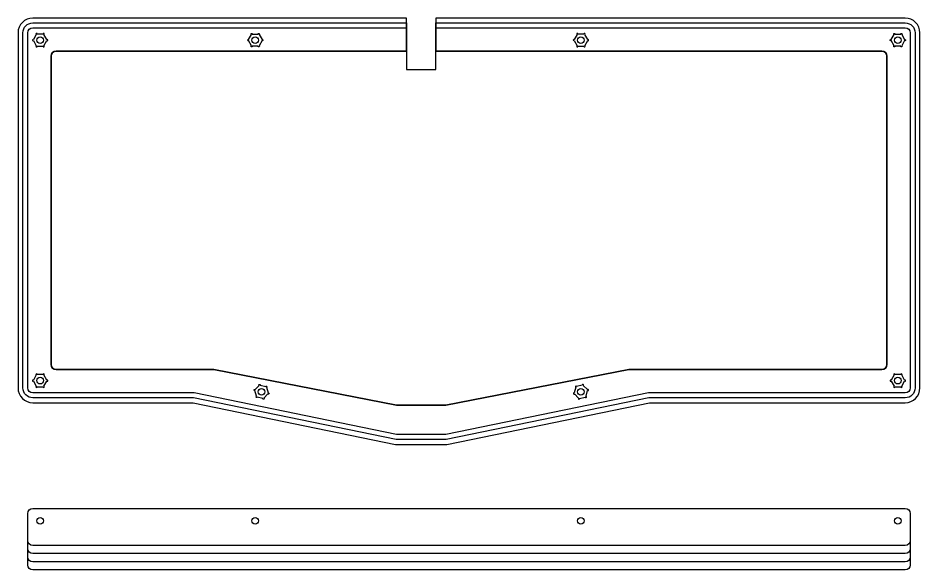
# Model space of a CAD drawing. Header units: millimetres. Extents: x 134 to 506, y -544 to -107.
# Drawn here: x 136.4 to 503.5, y -544.2 to -319.5 of the extents above; entities that cross this region are included whole.
import ezdxf

# ---------------------------------------------------------------- set-up
doc = ezdxf.new("R2010")
doc.units = ezdxf.units.MM
doc.header["$MEASUREMENT"] = 0
for name, color, linetype, lineweight in [('Bottom 1', 7, 'Continuous', 0), ('Bottom 2', 7, 'Continuous', 0), ('Bottom 3', 7, 'Continuous', 0), ('Feet 1', 7, 'Continuous', 0), ('Feet 2', 7, 'Continuous', 0), ('Feet 3', 7, 'Continuous', 0), ('Feet 4', 7, 'Continuous', 0)]:
    doc.layers.add(name, color=color, linetype=linetype, lineweight=lineweight)

# ---------------------------------------------------------------- blocks, each defined once
blk = doc.blocks.new('Block_0')
at = {"layer": 'Feet 1', "color": 18, "lineweight": 25, "true_color": 0x000000}
for centre in [(145.43, -524.18), (232.97, -524.18), (365.53, -524.18), (494.52, -524.18)]:
    blk.add_circle(centre, 1.35, dxfattribs=at)
blk.add_open_spline([(140.43, -521.18), (140.43, -521.18), (140.43, -532.18), (140.43, -532.18), (140.43, -533.28), (141.33, -534.18), (142.43, -534.18), (142.43, -534.18), (497.52, -534.18), (497.52, -534.18), (498.63, -534.18), (499.52, -533.28), (499.52, -532.18), (499.52, -532.18), (499.52, -521.18), (499.52, -521.18), (499.52, -520.07), (498.63, -519.18), (497.52, -519.18), (497.52, -519.18), (142.43, -519.18), (142.43, -519.18), (141.33, -519.18), (140.43, -520.07), (140.43, -521.18)], degree=3, knots=[0, 0, 0, 0, 1, 1, 1, 2, 2, 2, 3, 3, 3, 4, 4, 4, 5, 5, 5, 6, 6, 6, 7, 7, 7, 8, 8, 8, 8], dxfattribs=at)
blk = doc.blocks.new('Block_1')
at = {"layer": 'Feet 2', "color": 18, "lineweight": 25, "true_color": 0x000000}
for centre in [(145.43, -524.18), (232.97, -524.18), (365.53, -524.18), (494.52, -524.18)]:
    blk.add_circle(centre, 1.35, dxfattribs=at)
blk.add_open_spline([(140.43, -521.18), (140.43, -521.18), (140.43, -535.51), (140.43, -535.51), (140.43, -536.61), (141.33, -537.51), (142.43, -537.51), (142.43, -537.51), (497.52, -537.51), (497.52, -537.51), (498.63, -537.51), (499.52, -536.61), (499.52, -535.51), (499.52, -535.51), (499.52, -521.18), (499.52, -521.18), (499.52, -520.07), (498.63, -519.18), (497.52, -519.18), (497.52, -519.18), (142.43, -519.18), (142.43, -519.18), (141.33, -519.18), (140.43, -520.07), (140.43, -521.18)], degree=3, knots=[0, 0, 0, 0, 1, 1, 1, 2, 2, 2, 3, 3, 3, 4, 4, 4, 5, 5, 5, 6, 6, 6, 7, 7, 7, 8, 8, 8, 8], dxfattribs=at)
blk = doc.blocks.new('Block_2')
at = {"layer": 'Feet 3', "color": 18, "lineweight": 25, "true_color": 0x000000}
for centre in [(145.43, -524.18), (232.97, -524.18), (365.53, -524.18), (494.52, -524.18)]:
    blk.add_circle(centre, 1.35, dxfattribs=at)
blk.add_open_spline([(140.43, -521.18), (140.43, -521.18), (140.43, -538.84), (140.43, -538.84), (140.43, -539.95), (141.33, -540.84), (142.43, -540.84), (142.43, -540.84), (497.52, -540.84), (497.52, -540.84), (498.63, -540.84), (499.52, -539.95), (499.52, -538.84), (499.52, -538.84), (499.52, -521.18), (499.52, -521.18), (499.52, -520.07), (498.63, -519.18), (497.52, -519.18), (497.52, -519.18), (142.43, -519.18), (142.43, -519.18), (141.33, -519.18), (140.43, -520.07), (140.43, -521.18)], degree=3, knots=[0, 0, 0, 0, 1, 1, 1, 2, 2, 2, 3, 3, 3, 4, 4, 4, 5, 5, 5, 6, 6, 6, 7, 7, 7, 8, 8, 8, 8], dxfattribs=at)
blk = doc.blocks.new('Block_3')
at = {"layer": 'Feet 4', "color": 18, "lineweight": 25, "true_color": 0x000000}
for centre in [(145.43, -524.18), (232.97, -524.18), (365.53, -524.18), (494.52, -524.18)]:
    blk.add_circle(centre, 1.35, dxfattribs=at)
blk.add_open_spline([(140.43, -521.18), (140.43, -521.18), (140.43, -542.18), (140.43, -542.18), (140.43, -543.28), (141.33, -544.18), (142.43, -544.18), (142.43, -544.18), (497.52, -544.18), (497.52, -544.18), (498.63, -544.18), (499.52, -543.28), (499.52, -542.18), (499.52, -542.18), (499.52, -521.18), (499.52, -521.18), (499.52, -520.07), (498.63, -519.18), (497.52, -519.18), (497.52, -519.18), (142.43, -519.18), (142.43, -519.18), (141.33, -519.18), (140.43, -520.07), (140.43, -521.18)], degree=3, knots=[0, 0, 0, 0, 1, 1, 1, 2, 2, 2, 3, 3, 3, 4, 4, 4, 5, 5, 5, 6, 6, 6, 7, 7, 7, 8, 8, 8, 8], dxfattribs=at)
blk = doc.blocks.new('Block_4')
at = {"layer": 'Bottom 1', "color": 18, "lineweight": 25, "true_color": 0x000000}
for centre in [(145.43, -328.51), (232.97, -328.51), (365.53, -328.51), (494.52, -328.51), (145.43, -467.1), (494.52, -467.1), (235.53, -471.64), (365.53, -471.64)]:
    blk.add_circle(centre, 1.35, dxfattribs=at)
blk.add_open_spline([(392.99, -472.1), (392.99, -472.1), (497.52, -472.1), (497.52, -472.1), (498.63, -472.1), (499.52, -471.2), (499.52, -470.1), (499.52, -470.1), (499.52, -325.51), (499.52, -325.51), (499.52, -324.4), (498.63, -323.51), (497.52, -323.51), (497.52, -323.51), (306.53, -323.51), (306.53, -323.51), (306.53, -323.51), (306.53, -340.51), (306.53, -340.51), (306.53, -340.51), (294.53, -340.51), (294.53, -340.51), (294.53, -340.51), (294.53, -323.51), (294.53, -323.51), (294.53, -323.51), (142.43, -323.51), (142.43, -323.51), (141.33, -323.51), (140.43, -324.4), (140.43, -325.51), (140.43, -325.51), (140.43, -470.1), (140.43, -470.1), (140.43, -471.2), (141.33, -472.1), (142.43, -472.1), (142.43, -472.1), (208.07, -472.1), (208.07, -472.1), (208.07, -472.1), (290.53, -489.1), (290.53, -489.1), (290.53, -489.1), (310.53, -489.1), (310.53, -489.1), (310.53, -489.1), (392.99, -472.1), (392.99, -472.1)], degree=3, knots=[0, 0, 0, 0, 1, 1, 1, 2, 2, 2, 3, 3, 3, 4, 4, 4, 5, 5, 5, 6, 6, 6, 7, 7, 7, 8, 8, 8, 9, 9, 9, 10, 10, 10, 11, 11, 11, 12, 12, 12, 13, 13, 13, 14, 14, 14, 15, 15, 15, 16, 16, 16, 16], dxfattribs=at)
blk = doc.blocks.new('Block_5')
at = {"layer": 'Bottom 2', "color": 18, "lineweight": 25, "true_color": 0x000000}
for points in [[(300.23, -321.51)], [(304.3, -321.51)]]:
    blk.add_lwpolyline(points, dxfattribs=at)
for points, knots in [([(306.53, -321.51), (306.53, -321.51), (306.53, -333.01), (306.53, -333.01), (306.53, -333.01), (488.02, -333.01), (488.02, -333.01), (489.13, -333.01), (490.02, -333.9), (490.02, -335.01), (490.02, -335.01), (490.02, -397.49), (490.02, -397.49), (490.02, -397.49), (490.02, -460.6), (490.02, -460.6), (490.02, -461.7), (489.13, -462.6), (488.02, -462.6), (488.02, -462.6), (384.99, -462.6), (384.99, -462.6), (384.99, -462.6), (310.53, -477.11), (310.53, -477.11), (310.53, -477.11), (300.53, -477.11), (300.53, -477.11), (300.53, -477.11), (290.53, -477.11), (290.53, -477.11), (290.53, -477.11), (216.07, -462.6), (216.07, -462.6), (216.07, -462.6), (151.93, -462.6), (151.93, -462.6), (150.83, -462.59), (149.93, -461.7), (149.93, -460.6), (149.93, -460.6), (149.93, -397.49), (149.93, -397.49), (149.93, -397.49), (149.93, -335.01), (149.93, -335.01), (149.93, -333.9), (150.83, -333.01), (151.93, -333.01), (151.93, -333.01), (294.53, -333.01), (294.53, -333.01), (294.53, -333.01), (294.53, -321.51), (294.53, -321.51), (294.53, -321.51), (289.91, -321.51), (289.91, -321.51), (289.91, -321.51), (142.43, -321.51), (142.43, -321.51), (140.23, -321.51), (138.43, -323.3), (138.43, -325.51), (138.43, -325.51), (138.43, -470.1), (138.43, -470.1), (138.43, -471.16), (138.85, -472.17), (139.61, -472.93), (140.36, -473.68), (141.37, -474.1), (142.43, -474.1), (142.43, -474.1), (207.87, -474.1), (207.87, -474.1), (207.87, -474.1), (290.33, -491.1), (290.33, -491.1), (290.33, -491.1), (310.74, -491.1), (310.74, -491.1), (310.74, -491.1), (393.2, -474.1), (393.2, -474.1), (393.2, -474.1), (497.52, -474.1), (497.52, -474.1), (499.73, -474.1), (501.52, -472.3), (501.52, -470.1), (501.52, -470.1), (501.52, -325.51), (501.52, -325.51), (501.52, -323.3), (499.73, -321.51), (497.52, -321.51), (497.52, -321.51), (312.11, -321.51), (312.11, -321.51), (312.11, -321.51), (306.53, -321.51), (306.53, -321.51)], [0, 0, 0, 0, 1, 1, 1, 2, 2, 2, 3, 3, 3, 4, 4, 4, 5, 5, 5, 6, 6, 6, 7, 7, 7, 8, 8, 8, 9, 9, 9, 10, 10, 10, 11, 11, 11, 12, 12, 12, 13, 13, 13, 14, 14, 14, 15, 15, 15, 16, 16, 16, 17, 17, 17, 18, 18, 18, 19, 19, 19, 20, 20, 20, 21, 21, 21, 22, 22, 22, 23, 23, 23, 24, 24, 24, 25, 25, 25, 26, 26, 26, 27, 27, 27, 28, 28, 28, 29, 29, 29, 30, 30, 30, 31, 31, 31, 32, 32, 32, 33, 33, 33, 34, 34, 34, 34]), ([(147, -330.8), (147.08, -330.84), (147.13, -330.92), (147.13, -331.01), (147.13, -331.15), (147.02, -331.26), (146.88, -331.26), (146.74, -331.26), (146.63, -331.15), (146.63, -331.01), (146.63, -331.01), (144.24, -331.01), (144.24, -331.01), (144.24, -331.15), (144.13, -331.26), (143.99, -331.26), (143.85, -331.26), (143.74, -331.15), (143.74, -331.01), (143.74, -330.92), (143.79, -330.84), (143.87, -330.8), (143.87, -330.8), (142.67, -328.72), (142.67, -328.72), (142.63, -328.74), (142.59, -328.76), (142.55, -328.76), (142.41, -328.76), (142.3, -328.65), (142.3, -328.51), (142.3, -328.37), (142.41, -328.26), (142.55, -328.26), (142.59, -328.26), (142.63, -328.27), (142.67, -328.3), (142.67, -328.3), (143.87, -326.22), (143.87, -326.22), (143.79, -326.18), (143.74, -326.1), (143.74, -326.01), (143.74, -325.87), (143.85, -325.76), (143.99, -325.76), (144.13, -325.76), (144.24, -325.87), (144.24, -326.01), (144.24, -326.01), (146.63, -326.01), (146.63, -326.01), (146.63, -325.87), (146.74, -325.76), (146.88, -325.76), (147.02, -325.76), (147.13, -325.87), (147.13, -326.01), (147.13, -326.1), (147.08, -326.18), (147, -326.22), (147, -326.22), (148.2, -328.3), (148.2, -328.3), (148.24, -328.27), (148.28, -328.26), (148.32, -328.26), (148.46, -328.26), (148.57, -328.37), (148.57, -328.51), (148.57, -328.65), (148.46, -328.76), (148.32, -328.76), (148.28, -328.76), (148.24, -328.74), (148.2, -328.72), (148.2, -328.72), (147, -330.8), (147, -330.8)], [0, 0, 0, 0, 1, 1, 1, 2, 2, 2, 3, 3, 3, 4, 4, 4, 5, 5, 5, 6, 6, 6, 7, 7, 7, 8, 8, 8, 9, 9, 9, 10, 10, 10, 11, 11, 11, 12, 12, 12, 13, 13, 13, 14, 14, 14, 15, 15, 15, 16, 16, 16, 17, 17, 17, 18, 18, 18, 19, 19, 19, 20, 20, 20, 21, 21, 21, 22, 22, 22, 23, 23, 23, 24, 24, 24, 25, 25, 25, 26, 26, 26, 26]), ([(231.78, -331.01), (231.78, -331.01), (234.16, -331.01), (234.16, -331.01), (234.16, -331.15), (234.27, -331.26), (234.41, -331.26), (234.55, -331.26), (234.66, -331.15), (234.66, -331.01), (234.66, -330.92), (234.61, -330.84), (234.54, -330.8), (234.54, -330.8), (235.73, -328.72), (235.73, -328.72), (235.77, -328.74), (235.81, -328.76), (235.86, -328.76), (235.99, -328.76), (236.11, -328.65), (236.11, -328.51), (236.11, -328.37), (235.99, -328.26), (235.86, -328.26), (235.81, -328.26), (235.77, -328.27), (235.73, -328.3), (235.73, -328.3), (234.54, -326.22), (234.54, -326.22), (234.61, -326.18), (234.66, -326.1), (234.66, -326.01), (234.66, -325.87), (234.55, -325.76), (234.41, -325.76), (234.27, -325.76), (234.16, -325.87), (234.16, -326.01), (234.16, -326.01), (231.78, -326.01), (231.78, -326.01), (231.78, -325.87), (231.66, -325.76), (231.53, -325.76), (231.39, -325.76), (231.28, -325.87), (231.28, -326.01), (231.28, -326.1), (231.33, -326.18), (231.4, -326.22), (231.4, -326.22), (230.21, -328.3), (230.21, -328.3), (230.17, -328.27), (230.13, -328.26), (230.08, -328.26), (229.94, -328.26), (229.83, -328.37), (229.83, -328.51), (229.83, -328.65), (229.94, -328.76), (230.08, -328.76), (230.13, -328.76), (230.17, -328.74), (230.21, -328.72), (230.21, -328.72), (231.4, -330.8), (231.4, -330.8), (231.33, -330.84), (231.28, -330.92), (231.28, -331.01), (231.28, -331.15), (231.39, -331.26), (231.53, -331.26), (231.66, -331.26), (231.78, -331.15), (231.78, -331.01)], [0, 0, 0, 0, 1, 1, 1, 2, 2, 2, 3, 3, 3, 4, 4, 4, 5, 5, 5, 6, 6, 6, 7, 7, 7, 8, 8, 8, 9, 9, 9, 10, 10, 10, 11, 11, 11, 12, 12, 12, 13, 13, 13, 14, 14, 14, 15, 15, 15, 16, 16, 16, 17, 17, 17, 18, 18, 18, 19, 19, 19, 20, 20, 20, 21, 21, 21, 22, 22, 22, 23, 23, 23, 24, 24, 24, 25, 25, 25, 26, 26, 26, 26]), ([(367.1, -326.22), (367.1, -326.22), (368.3, -328.3), (368.3, -328.3), (368.33, -328.27), (368.37, -328.26), (368.42, -328.26), (368.56, -328.26), (368.67, -328.37), (368.67, -328.51), (368.67, -328.65), (368.56, -328.76), (368.42, -328.76), (368.37, -328.76), (368.33, -328.74), (368.3, -328.72), (368.3, -328.72), (367.1, -330.8), (367.1, -330.8), (367.17, -330.84), (367.23, -330.92), (367.23, -331.01), (367.23, -331.15), (367.11, -331.26), (366.98, -331.26), (366.84, -331.26), (366.73, -331.15), (366.73, -331.01), (366.73, -331.01), (364.34, -331.01), (364.34, -331.01), (364.34, -331.15), (364.23, -331.26), (364.09, -331.26), (363.95, -331.26), (363.84, -331.15), (363.84, -331.01), (363.84, -330.92), (363.89, -330.84), (363.97, -330.8), (363.97, -330.8), (362.77, -328.72), (362.77, -328.72), (362.73, -328.74), (362.69, -328.76), (362.65, -328.76), (362.51, -328.76), (362.4, -328.65), (362.4, -328.51), (362.4, -328.37), (362.51, -328.26), (362.65, -328.26), (362.69, -328.26), (362.73, -328.27), (362.77, -328.3), (362.77, -328.3), (363.97, -326.22), (363.97, -326.22), (363.89, -326.18), (363.84, -326.1), (363.84, -326.01), (363.84, -325.87), (363.95, -325.76), (364.09, -325.76), (364.23, -325.76), (364.34, -325.87), (364.34, -326.01), (364.34, -326.01), (366.73, -326.01), (366.73, -326.01), (366.73, -325.87), (366.84, -325.76), (366.98, -325.76), (367.11, -325.76), (367.23, -325.87), (367.23, -326.01), (367.23, -326.1), (367.17, -326.18), (367.1, -326.22)], [0, 0, 0, 0, 1, 1, 1, 2, 2, 2, 3, 3, 3, 4, 4, 4, 5, 5, 5, 6, 6, 6, 7, 7, 7, 8, 8, 8, 9, 9, 9, 10, 10, 10, 11, 11, 11, 12, 12, 12, 13, 13, 13, 14, 14, 14, 15, 15, 15, 16, 16, 16, 17, 17, 17, 18, 18, 18, 19, 19, 19, 20, 20, 20, 21, 21, 21, 22, 22, 22, 23, 23, 23, 24, 24, 24, 25, 25, 25, 26, 26, 26, 26]), ([(495.72, -326.01), (495.72, -326.01), (493.33, -326.01), (493.33, -326.01), (493.33, -325.87), (493.22, -325.76), (493.08, -325.76), (492.94, -325.76), (492.83, -325.87), (492.83, -326.01), (492.83, -326.1), (492.88, -326.18), (492.96, -326.22), (492.96, -326.22), (491.76, -328.3), (491.76, -328.3), (491.72, -328.27), (491.68, -328.26), (491.64, -328.26), (491.5, -328.26), (491.39, -328.37), (491.39, -328.51), (491.39, -328.65), (491.5, -328.76), (491.64, -328.76), (491.68, -328.76), (491.72, -328.74), (491.76, -328.72), (491.76, -328.72), (492.96, -330.8), (492.96, -330.8), (492.88, -330.84), (492.83, -330.92), (492.83, -331.01), (492.83, -331.15), (492.94, -331.26), (493.08, -331.26), (493.22, -331.26), (493.33, -331.15), (493.33, -331.01), (493.33, -331.01), (495.72, -331.01), (495.72, -331.01), (495.72, -331.15), (495.83, -331.26), (495.97, -331.26), (496.1, -331.26), (496.22, -331.15), (496.22, -331.01), (496.22, -330.92), (496.16, -330.84), (496.09, -330.8), (496.09, -330.8), (497.29, -328.72), (497.29, -328.72), (497.32, -328.74), (497.36, -328.76), (497.41, -328.76), (497.55, -328.76), (497.66, -328.65), (497.66, -328.51), (497.66, -328.37), (497.55, -328.26), (497.41, -328.26), (497.36, -328.26), (497.32, -328.27), (497.29, -328.3), (497.29, -328.3), (496.09, -326.22), (496.09, -326.22), (496.16, -326.18), (496.22, -326.1), (496.22, -326.01), (496.22, -325.87), (496.1, -325.76), (495.97, -325.76), (495.83, -325.76), (495.72, -325.87), (495.72, -326.01)], [0, 0, 0, 0, 1, 1, 1, 2, 2, 2, 3, 3, 3, 4, 4, 4, 5, 5, 5, 6, 6, 6, 7, 7, 7, 8, 8, 8, 9, 9, 9, 10, 10, 10, 11, 11, 11, 12, 12, 12, 13, 13, 13, 14, 14, 14, 15, 15, 15, 16, 16, 16, 17, 17, 17, 18, 18, 18, 19, 19, 19, 20, 20, 20, 21, 21, 21, 22, 22, 22, 23, 23, 23, 24, 24, 24, 25, 25, 25, 26, 26, 26, 26]), ([(148.32, -466.85), (148.46, -466.85), (148.57, -466.96), (148.57, -467.1), (148.57, -467.23), (148.46, -467.35), (148.32, -467.35), (148.28, -467.35), (148.24, -467.33), (148.2, -467.31), (148.2, -467.31), (147, -469.38), (147, -469.38), (147.08, -469.43), (147.13, -469.5), (147.13, -469.6), (147.13, -469.73), (147.02, -469.85), (146.88, -469.85), (146.74, -469.85), (146.63, -469.73), (146.63, -469.6), (146.63, -469.6), (144.24, -469.6), (144.24, -469.6), (144.24, -469.73), (144.13, -469.85), (143.99, -469.85), (143.85, -469.85), (143.74, -469.73), (143.74, -469.6), (143.74, -469.5), (143.79, -469.43), (143.87, -469.38), (143.87, -469.38), (142.67, -467.31), (142.67, -467.31), (142.63, -467.33), (142.59, -467.35), (142.55, -467.35), (142.41, -467.35), (142.3, -467.23), (142.3, -467.1), (142.3, -466.96), (142.41, -466.85), (142.55, -466.85), (142.59, -466.85), (142.63, -466.86), (142.67, -466.88), (142.67, -466.88), (143.87, -464.81), (143.87, -464.81), (143.79, -464.77), (143.74, -464.69), (143.74, -464.6), (143.74, -464.46), (143.85, -464.35), (143.99, -464.35), (144.13, -464.35), (144.24, -464.46), (144.24, -464.6), (144.24, -464.6), (146.63, -464.6), (146.63, -464.6), (146.63, -464.46), (146.74, -464.35), (146.88, -464.35), (147.02, -464.35), (147.13, -464.46), (147.13, -464.6), (147.13, -464.69), (147.08, -464.77), (147, -464.81), (147, -464.81), (148.2, -466.88), (148.2, -466.88), (148.24, -466.86), (148.28, -466.85), (148.32, -466.85)], [0, 0, 0, 0, 1, 1, 1, 2, 2, 2, 3, 3, 3, 4, 4, 4, 5, 5, 5, 6, 6, 6, 7, 7, 7, 8, 8, 8, 9, 9, 9, 10, 10, 10, 11, 11, 11, 12, 12, 12, 13, 13, 13, 14, 14, 14, 15, 15, 15, 16, 16, 16, 17, 17, 17, 18, 18, 18, 19, 19, 19, 20, 20, 20, 21, 21, 21, 22, 22, 22, 23, 23, 23, 24, 24, 24, 25, 25, 25, 26, 26, 26, 26]), ([(495.72, -469.6), (495.72, -469.6), (493.33, -469.6), (493.33, -469.6), (493.33, -469.73), (493.22, -469.85), (493.08, -469.85), (492.94, -469.85), (492.83, -469.73), (492.83, -469.6), (492.83, -469.5), (492.88, -469.43), (492.96, -469.38), (492.96, -469.38), (491.76, -467.31), (491.76, -467.31), (491.72, -467.33), (491.68, -467.35), (491.64, -467.35), (491.5, -467.35), (491.39, -467.23), (491.39, -467.1), (491.39, -466.96), (491.5, -466.85), (491.64, -466.85), (491.68, -466.85), (491.72, -466.86), (491.76, -466.88), (491.76, -466.88), (492.96, -464.81), (492.96, -464.81), (492.88, -464.77), (492.83, -464.69), (492.83, -464.6), (492.83, -464.46), (492.94, -464.35), (493.08, -464.35), (493.22, -464.35), (493.33, -464.46), (493.33, -464.6), (493.33, -464.6), (495.72, -464.6), (495.72, -464.6), (495.72, -464.46), (495.83, -464.35), (495.97, -464.35), (496.1, -464.35), (496.22, -464.46), (496.22, -464.6), (496.22, -464.69), (496.16, -464.77), (496.09, -464.81), (496.09, -464.81), (497.29, -466.88), (497.29, -466.88), (497.32, -466.86), (497.36, -466.85), (497.41, -466.85), (497.55, -466.85), (497.66, -466.96), (497.66, -467.1), (497.66, -467.23), (497.55, -467.35), (497.41, -467.35), (497.36, -467.35), (497.32, -467.33), (497.29, -467.31), (497.29, -467.31), (496.09, -469.38), (496.09, -469.38), (496.16, -469.43), (496.22, -469.5), (496.22, -469.6), (496.22, -469.73), (496.1, -469.85), (495.97, -469.85), (495.83, -469.85), (495.72, -469.73), (495.72, -469.6)], [0, 0, 0, 0, 1, 1, 1, 2, 2, 2, 3, 3, 3, 4, 4, 4, 5, 5, 5, 6, 6, 6, 7, 7, 7, 8, 8, 8, 9, 9, 9, 10, 10, 10, 11, 11, 11, 12, 12, 12, 13, 13, 13, 14, 14, 14, 15, 15, 15, 16, 16, 16, 17, 17, 17, 18, 18, 18, 19, 19, 19, 20, 20, 20, 21, 21, 21, 22, 22, 22, 23, 23, 23, 24, 24, 24, 25, 25, 25, 26, 26, 26, 26]), ([(238.39, -472.09), (238.35, -472.08), (238.31, -472.09), (238.27, -472.1), (238.27, -472.1), (237.6, -469.8), (237.6, -469.8), (237.69, -469.77), (237.76, -469.71), (237.78, -469.62), (237.81, -469.49), (237.73, -469.35), (237.6, -469.32), (237.46, -469.28), (237.33, -469.36), (237.29, -469.5), (237.29, -469.5), (234.98, -468.92), (234.98, -468.92), (235.01, -468.79), (234.93, -468.65), (234.8, -468.62), (234.66, -468.58), (234.53, -468.67), (234.49, -468.8), (234.47, -468.89), (234.5, -468.98), (234.57, -469.04), (234.57, -469.04), (232.9, -470.76), (232.9, -470.76), (232.87, -470.73), (232.84, -470.71), (232.79, -470.69), (232.66, -470.66), (232.52, -470.74), (232.49, -470.88), (232.45, -471.01), (232.54, -471.15), (232.67, -471.18), (232.71, -471.19), (232.76, -471.19), (232.8, -471.17), (232.8, -471.17), (233.46, -473.48), (233.46, -473.48), (233.38, -473.5), (233.31, -473.56), (233.28, -473.65), (233.25, -473.79), (233.33, -473.92), (233.47, -473.95), (233.6, -473.99), (233.74, -473.91), (233.77, -473.77), (233.77, -473.77), (236.08, -474.35), (236.08, -474.35), (236.05, -474.48), (236.13, -474.62), (236.27, -474.65), (236.4, -474.69), (236.54, -474.6), (236.57, -474.47), (236.59, -474.38), (236.56, -474.29), (236.5, -474.23), (236.5, -474.23), (238.16, -472.51), (238.16, -472.51), (238.19, -472.54), (238.23, -472.57), (238.27, -472.58), (238.41, -472.61), (238.54, -472.53), (238.58, -472.39), (238.61, -472.26), (238.53, -472.12), (238.39, -472.09)], [0, 0, 0, 0, 1, 1, 1, 2, 2, 2, 3, 3, 3, 4, 4, 4, 5, 5, 5, 6, 6, 6, 7, 7, 7, 8, 8, 8, 9, 9, 9, 10, 10, 10, 11, 11, 11, 12, 12, 12, 13, 13, 13, 14, 14, 14, 15, 15, 15, 16, 16, 16, 17, 17, 17, 18, 18, 18, 19, 19, 19, 20, 20, 20, 21, 21, 21, 22, 22, 22, 23, 23, 23, 24, 24, 24, 25, 25, 25, 26, 26, 26, 26]), ([(363.77, -469.5), (363.77, -469.5), (366.08, -468.92), (366.08, -468.92), (366.05, -468.79), (366.13, -468.65), (366.27, -468.62), (366.4, -468.58), (366.54, -468.67), (366.57, -468.8), (366.59, -468.89), (366.56, -468.98), (366.5, -469.04), (366.5, -469.04), (368.16, -470.76), (368.16, -470.76), (368.19, -470.73), (368.23, -470.71), (368.27, -470.69), (368.41, -470.66), (368.54, -470.74), (368.58, -470.88), (368.61, -471.01), (368.53, -471.15), (368.39, -471.18), (368.35, -471.19), (368.31, -471.19), (368.27, -471.17), (368.27, -471.17), (367.6, -473.48), (367.6, -473.48), (367.69, -473.5), (367.76, -473.56), (367.78, -473.65), (367.81, -473.79), (367.73, -473.92), (367.6, -473.95), (367.46, -473.99), (367.33, -473.91), (367.29, -473.77), (367.29, -473.77), (364.98, -474.35), (364.98, -474.35), (365.01, -474.48), (364.93, -474.62), (364.8, -474.65), (364.66, -474.69), (364.53, -474.6), (364.49, -474.47), (364.47, -474.38), (364.5, -474.29), (364.57, -474.23), (364.57, -474.23), (362.9, -472.51), (362.9, -472.51), (362.87, -472.54), (362.84, -472.57), (362.79, -472.58), (362.66, -472.61), (362.52, -472.53), (362.49, -472.39), (362.45, -472.26), (362.54, -472.12), (362.67, -472.09), (362.71, -472.08), (362.76, -472.09), (362.8, -472.1), (362.8, -472.1), (363.46, -469.8), (363.46, -469.8), (363.38, -469.77), (363.31, -469.71), (363.28, -469.62), (363.25, -469.49), (363.33, -469.35), (363.47, -469.32), (363.6, -469.28), (363.74, -469.36), (363.77, -469.5)], [0, 0, 0, 0, 1, 1, 1, 2, 2, 2, 3, 3, 3, 4, 4, 4, 5, 5, 5, 6, 6, 6, 7, 7, 7, 8, 8, 8, 9, 9, 9, 10, 10, 10, 11, 11, 11, 12, 12, 12, 13, 13, 13, 14, 14, 14, 15, 15, 15, 16, 16, 16, 17, 17, 17, 18, 18, 18, 19, 19, 19, 20, 20, 20, 21, 21, 21, 22, 22, 22, 23, 23, 23, 24, 24, 24, 25, 25, 25, 26, 26, 26, 26])]:
    blk.add_open_spline(points, degree=3, knots=knots, dxfattribs=at)
blk = doc.blocks.new('Block_6')
at = {"layer": 'Bottom 3', "color": 18, "lineweight": 25, "true_color": 0x000000}
for points in [[(294.53, -333.01)], [(306.53, -333.01)]]:
    blk.add_lwpolyline(points, dxfattribs=at)
for points, knots in [([(294.53, -319.51), (294.53, -319.51), (294.53, -333.01), (294.53, -333.01), (294.53, -333.01), (151.93, -333.01), (151.93, -333.01), (150.83, -333.01), (149.93, -333.9), (149.93, -335.01), (149.93, -335.01), (149.93, -397.49), (149.93, -397.49), (149.93, -397.49), (149.93, -460.6), (149.93, -460.6), (149.93, -461.7), (150.83, -462.59), (151.93, -462.6), (151.93, -462.6), (216.07, -462.6), (216.07, -462.6), (216.07, -462.6), (290.53, -477.11), (290.53, -477.11), (290.53, -477.11), (300.53, -477.11), (300.53, -477.11), (300.53, -477.11), (310.53, -477.11), (310.53, -477.11), (310.53, -477.11), (384.99, -462.6), (384.99, -462.6), (384.99, -462.6), (488.02, -462.6), (488.02, -462.6), (489.13, -462.6), (490.02, -461.7), (490.02, -460.6), (490.02, -460.6), (490.02, -397.49), (490.02, -397.49), (490.02, -397.49), (490.02, -335.01), (490.02, -335.01), (490.02, -333.9), (489.13, -333.01), (488.02, -333.01), (488.02, -333.01), (306.53, -333.01), (306.53, -333.01), (306.53, -333.01), (306.53, -319.51), (306.53, -319.51), (306.53, -319.51), (497.52, -319.51), (497.52, -319.51), (500.83, -319.51), (503.52, -322.2), (503.52, -325.51), (503.52, -325.51), (503.52, -470.1), (503.52, -470.1), (503.52, -473.41), (500.83, -476.1), (497.52, -476.1), (497.52, -476.1), (393.4, -476.1), (393.4, -476.1), (393.4, -476.1), (310.94, -493.1), (310.94, -493.1), (310.94, -493.1), (290.12, -493.1), (290.12, -493.1), (290.12, -493.1), (207.66, -476.1), (207.66, -476.1), (207.66, -476.1), (142.43, -476.1), (142.43, -476.1), (140.83, -476.1), (139.32, -475.47), (138.19, -474.34), (137.06, -473.21), (136.43, -471.7), (136.43, -470.1), (136.43, -470.1), (136.43, -325.51), (136.43, -325.51), (136.43, -322.2), (139.13, -319.51), (142.43, -319.51), (142.43, -319.51), (294.53, -319.51), (294.53, -319.51)], [0, 0, 0, 0, 1, 1, 1, 2, 2, 2, 3, 3, 3, 4, 4, 4, 5, 5, 5, 6, 6, 6, 7, 7, 7, 8, 8, 8, 9, 9, 9, 10, 10, 10, 11, 11, 11, 12, 12, 12, 13, 13, 13, 14, 14, 14, 15, 15, 15, 16, 16, 16, 17, 17, 17, 18, 18, 18, 19, 19, 19, 20, 20, 20, 21, 21, 21, 22, 22, 22, 23, 23, 23, 24, 24, 24, 25, 25, 25, 26, 26, 26, 27, 27, 27, 28, 28, 28, 29, 29, 29, 30, 30, 30, 31, 31, 31, 32, 32, 32, 32]), ([(147, -330.8), (147.08, -330.84), (147.13, -330.92), (147.13, -331.01), (147.13, -331.15), (147.02, -331.26), (146.88, -331.26), (146.74, -331.26), (146.63, -331.15), (146.63, -331.01), (146.63, -331.01), (144.24, -331.01), (144.24, -331.01), (144.24, -331.15), (144.13, -331.26), (143.99, -331.26), (143.85, -331.26), (143.74, -331.15), (143.74, -331.01), (143.74, -330.92), (143.79, -330.84), (143.87, -330.8), (143.87, -330.8), (142.67, -328.72), (142.67, -328.72), (142.63, -328.74), (142.59, -328.76), (142.55, -328.76), (142.41, -328.76), (142.3, -328.65), (142.3, -328.51), (142.3, -328.37), (142.41, -328.26), (142.55, -328.26), (142.59, -328.26), (142.63, -328.27), (142.67, -328.3), (142.67, -328.3), (143.87, -326.22), (143.87, -326.22), (143.79, -326.18), (143.74, -326.1), (143.74, -326.01), (143.74, -325.87), (143.85, -325.76), (143.99, -325.76), (144.13, -325.76), (144.24, -325.87), (144.24, -326.01), (144.24, -326.01), (146.63, -326.01), (146.63, -326.01), (146.63, -325.87), (146.74, -325.76), (146.88, -325.76), (147.02, -325.76), (147.13, -325.87), (147.13, -326.01), (147.13, -326.1), (147.08, -326.18), (147, -326.22), (147, -326.22), (148.2, -328.3), (148.2, -328.3), (148.23, -328.27), (148.28, -328.26), (148.32, -328.26), (148.46, -328.26), (148.57, -328.37), (148.57, -328.51), (148.57, -328.65), (148.46, -328.76), (148.32, -328.76), (148.28, -328.76), (148.23, -328.74), (148.2, -328.72), (148.2, -328.72), (147, -330.8), (147, -330.8)], [0, 0, 0, 0, 1, 1, 1, 2, 2, 2, 3, 3, 3, 4, 4, 4, 5, 5, 5, 6, 6, 6, 7, 7, 7, 8, 8, 8, 9, 9, 9, 10, 10, 10, 11, 11, 11, 12, 12, 12, 13, 13, 13, 14, 14, 14, 15, 15, 15, 16, 16, 16, 17, 17, 17, 18, 18, 18, 19, 19, 19, 20, 20, 20, 21, 21, 21, 22, 22, 22, 23, 23, 23, 24, 24, 24, 25, 25, 25, 26, 26, 26, 26]), ([(231.78, -331.01), (231.78, -331.01), (234.16, -331.01), (234.16, -331.01), (234.16, -331.15), (234.27, -331.26), (234.41, -331.26), (234.55, -331.26), (234.66, -331.15), (234.66, -331.01), (234.66, -330.92), (234.61, -330.84), (234.54, -330.8), (234.54, -330.8), (235.73, -328.72), (235.73, -328.72), (235.77, -328.74), (235.81, -328.76), (235.86, -328.76), (235.99, -328.76), (236.11, -328.65), (236.11, -328.51), (236.11, -328.37), (235.99, -328.26), (235.86, -328.26), (235.81, -328.26), (235.77, -328.27), (235.73, -328.3), (235.73, -328.3), (234.54, -326.22), (234.54, -326.22), (234.61, -326.18), (234.66, -326.1), (234.66, -326.01), (234.66, -325.87), (234.55, -325.76), (234.41, -325.76), (234.27, -325.76), (234.16, -325.87), (234.16, -326.01), (234.16, -326.01), (231.78, -326.01), (231.78, -326.01), (231.78, -325.87), (231.66, -325.76), (231.53, -325.76), (231.39, -325.76), (231.28, -325.87), (231.28, -326.01), (231.28, -326.1), (231.33, -326.18), (231.4, -326.22), (231.4, -326.22), (230.21, -328.3), (230.21, -328.3), (230.17, -328.27), (230.13, -328.26), (230.08, -328.26), (229.94, -328.26), (229.83, -328.37), (229.83, -328.51), (229.83, -328.65), (229.94, -328.76), (230.08, -328.76), (230.13, -328.76), (230.17, -328.74), (230.21, -328.72), (230.21, -328.72), (231.4, -330.8), (231.4, -330.8), (231.33, -330.84), (231.28, -330.92), (231.28, -331.01), (231.28, -331.15), (231.39, -331.26), (231.53, -331.26), (231.66, -331.26), (231.78, -331.15), (231.78, -331.01)], [0, 0, 0, 0, 1, 1, 1, 2, 2, 2, 3, 3, 3, 4, 4, 4, 5, 5, 5, 6, 6, 6, 7, 7, 7, 8, 8, 8, 9, 9, 9, 10, 10, 10, 11, 11, 11, 12, 12, 12, 13, 13, 13, 14, 14, 14, 15, 15, 15, 16, 16, 16, 17, 17, 17, 18, 18, 18, 19, 19, 19, 20, 20, 20, 21, 21, 21, 22, 22, 22, 23, 23, 23, 24, 24, 24, 25, 25, 25, 26, 26, 26, 26]), ([(367.1, -326.22), (367.1, -326.22), (368.3, -328.3), (368.3, -328.3), (368.33, -328.27), (368.37, -328.26), (368.42, -328.26), (368.56, -328.26), (368.67, -328.37), (368.67, -328.51), (368.67, -328.65), (368.56, -328.76), (368.42, -328.76), (368.37, -328.76), (368.33, -328.74), (368.3, -328.72), (368.3, -328.72), (367.1, -330.8), (367.1, -330.8), (367.17, -330.84), (367.23, -330.92), (367.23, -331.01), (367.23, -331.15), (367.11, -331.26), (366.98, -331.26), (366.84, -331.26), (366.73, -331.15), (366.73, -331.01), (366.73, -331.01), (364.34, -331.01), (364.34, -331.01), (364.34, -331.15), (364.23, -331.26), (364.09, -331.26), (363.95, -331.26), (363.84, -331.15), (363.84, -331.01), (363.84, -330.92), (363.89, -330.84), (363.97, -330.8), (363.97, -330.8), (362.77, -328.72), (362.77, -328.72), (362.73, -328.74), (362.69, -328.76), (362.64, -328.76), (362.51, -328.76), (362.39, -328.65), (362.39, -328.51), (362.39, -328.37), (362.51, -328.26), (362.64, -328.26), (362.69, -328.26), (362.73, -328.27), (362.77, -328.3), (362.77, -328.3), (363.97, -326.22), (363.97, -326.22), (363.89, -326.18), (363.84, -326.1), (363.84, -326.01), (363.84, -325.87), (363.95, -325.76), (364.09, -325.76), (364.23, -325.76), (364.34, -325.87), (364.34, -326.01), (364.34, -326.01), (366.73, -326.01), (366.73, -326.01), (366.73, -325.87), (366.84, -325.76), (366.98, -325.76), (367.11, -325.76), (367.23, -325.87), (367.23, -326.01), (367.23, -326.1), (367.17, -326.18), (367.1, -326.22)], [0, 0, 0, 0, 1, 1, 1, 2, 2, 2, 3, 3, 3, 4, 4, 4, 5, 5, 5, 6, 6, 6, 7, 7, 7, 8, 8, 8, 9, 9, 9, 10, 10, 10, 11, 11, 11, 12, 12, 12, 13, 13, 13, 14, 14, 14, 15, 15, 15, 16, 16, 16, 17, 17, 17, 18, 18, 18, 19, 19, 19, 20, 20, 20, 21, 21, 21, 22, 22, 22, 23, 23, 23, 24, 24, 24, 25, 25, 25, 26, 26, 26, 26]), ([(495.72, -326.01), (495.72, -326.01), (493.33, -326.01), (493.33, -326.01), (493.33, -325.87), (493.22, -325.76), (493.08, -325.76), (492.94, -325.76), (492.83, -325.87), (492.83, -326.01), (492.83, -326.1), (492.88, -326.18), (492.96, -326.22), (492.96, -326.22), (491.76, -328.3), (491.76, -328.3), (491.72, -328.27), (491.68, -328.26), (491.64, -328.26), (491.5, -328.26), (491.39, -328.37), (491.39, -328.51), (491.39, -328.65), (491.5, -328.76), (491.64, -328.76), (491.68, -328.76), (491.72, -328.74), (491.76, -328.72), (491.76, -328.72), (492.96, -330.8), (492.96, -330.8), (492.88, -330.84), (492.83, -330.92), (492.83, -331.01), (492.83, -331.15), (492.94, -331.26), (493.08, -331.26), (493.22, -331.26), (493.33, -331.15), (493.33, -331.01), (493.33, -331.01), (495.72, -331.01), (495.72, -331.01), (495.72, -331.15), (495.83, -331.26), (495.97, -331.26), (496.1, -331.26), (496.22, -331.15), (496.22, -331.01), (496.22, -330.92), (496.16, -330.84), (496.09, -330.8), (496.09, -330.8), (497.29, -328.72), (497.29, -328.72), (497.32, -328.74), (497.36, -328.76), (497.41, -328.76), (497.55, -328.76), (497.66, -328.65), (497.66, -328.51), (497.66, -328.37), (497.55, -328.26), (497.41, -328.26), (497.36, -328.26), (497.32, -328.27), (497.29, -328.3), (497.29, -328.3), (496.09, -326.22), (496.09, -326.22), (496.16, -326.18), (496.22, -326.1), (496.22, -326.01), (496.22, -325.87), (496.1, -325.76), (495.97, -325.76), (495.83, -325.76), (495.72, -325.87), (495.72, -326.01)], [0, 0, 0, 0, 1, 1, 1, 2, 2, 2, 3, 3, 3, 4, 4, 4, 5, 5, 5, 6, 6, 6, 7, 7, 7, 8, 8, 8, 9, 9, 9, 10, 10, 10, 11, 11, 11, 12, 12, 12, 13, 13, 13, 14, 14, 14, 15, 15, 15, 16, 16, 16, 17, 17, 17, 18, 18, 18, 19, 19, 19, 20, 20, 20, 21, 21, 21, 22, 22, 22, 23, 23, 23, 24, 24, 24, 25, 25, 25, 26, 26, 26, 26]), ([(148.32, -466.85), (148.46, -466.85), (148.57, -466.96), (148.57, -467.1), (148.57, -467.23), (148.46, -467.35), (148.32, -467.35), (148.28, -467.35), (148.23, -467.33), (148.2, -467.31), (148.2, -467.31), (147, -469.38), (147, -469.38), (147.08, -469.43), (147.13, -469.5), (147.13, -469.6), (147.13, -469.73), (147.02, -469.85), (146.88, -469.85), (146.74, -469.85), (146.63, -469.73), (146.63, -469.6), (146.63, -469.6), (144.24, -469.6), (144.24, -469.6), (144.24, -469.73), (144.13, -469.85), (143.99, -469.85), (143.85, -469.85), (143.74, -469.73), (143.74, -469.6), (143.74, -469.5), (143.79, -469.43), (143.87, -469.38), (143.87, -469.38), (142.67, -467.31), (142.67, -467.31), (142.63, -467.33), (142.59, -467.35), (142.55, -467.35), (142.41, -467.35), (142.3, -467.23), (142.3, -467.1), (142.3, -466.96), (142.41, -466.85), (142.55, -466.85), (142.59, -466.85), (142.63, -466.86), (142.67, -466.88), (142.67, -466.88), (143.87, -464.81), (143.87, -464.81), (143.79, -464.77), (143.74, -464.69), (143.74, -464.6), (143.74, -464.46), (143.85, -464.35), (143.99, -464.35), (144.13, -464.35), (144.24, -464.46), (144.24, -464.6), (144.24, -464.6), (146.63, -464.6), (146.63, -464.6), (146.63, -464.46), (146.74, -464.35), (146.88, -464.35), (147.02, -464.35), (147.13, -464.46), (147.13, -464.6), (147.13, -464.69), (147.08, -464.77), (147, -464.81), (147, -464.81), (148.2, -466.88), (148.2, -466.88), (148.23, -466.86), (148.28, -466.85), (148.32, -466.85)], [0, 0, 0, 0, 1, 1, 1, 2, 2, 2, 3, 3, 3, 4, 4, 4, 5, 5, 5, 6, 6, 6, 7, 7, 7, 8, 8, 8, 9, 9, 9, 10, 10, 10, 11, 11, 11, 12, 12, 12, 13, 13, 13, 14, 14, 14, 15, 15, 15, 16, 16, 16, 17, 17, 17, 18, 18, 18, 19, 19, 19, 20, 20, 20, 21, 21, 21, 22, 22, 22, 23, 23, 23, 24, 24, 24, 25, 25, 25, 26, 26, 26, 26]), ([(495.72, -469.6), (495.72, -469.6), (493.33, -469.6), (493.33, -469.6), (493.33, -469.73), (493.22, -469.85), (493.08, -469.85), (492.94, -469.85), (492.83, -469.73), (492.83, -469.6), (492.83, -469.5), (492.88, -469.43), (492.96, -469.38), (492.96, -469.38), (491.76, -467.31), (491.76, -467.31), (491.72, -467.33), (491.68, -467.35), (491.64, -467.35), (491.5, -467.35), (491.39, -467.23), (491.39, -467.1), (491.39, -466.96), (491.5, -466.85), (491.64, -466.85), (491.68, -466.85), (491.72, -466.86), (491.76, -466.88), (491.76, -466.88), (492.96, -464.81), (492.96, -464.81), (492.88, -464.77), (492.83, -464.69), (492.83, -464.6), (492.83, -464.46), (492.94, -464.35), (493.08, -464.35), (493.22, -464.35), (493.33, -464.46), (493.33, -464.6), (493.33, -464.6), (495.72, -464.6), (495.72, -464.6), (495.72, -464.46), (495.83, -464.35), (495.97, -464.35), (496.1, -464.35), (496.22, -464.46), (496.22, -464.6), (496.22, -464.69), (496.16, -464.77), (496.09, -464.81), (496.09, -464.81), (497.29, -466.88), (497.29, -466.88), (497.32, -466.86), (497.36, -466.85), (497.41, -466.85), (497.55, -466.85), (497.66, -466.96), (497.66, -467.1), (497.66, -467.23), (497.55, -467.35), (497.41, -467.35), (497.36, -467.35), (497.32, -467.33), (497.29, -467.31), (497.29, -467.31), (496.09, -469.38), (496.09, -469.38), (496.16, -469.43), (496.22, -469.5), (496.22, -469.6), (496.22, -469.73), (496.1, -469.85), (495.97, -469.85), (495.83, -469.85), (495.72, -469.73), (495.72, -469.6)], [0, 0, 0, 0, 1, 1, 1, 2, 2, 2, 3, 3, 3, 4, 4, 4, 5, 5, 5, 6, 6, 6, 7, 7, 7, 8, 8, 8, 9, 9, 9, 10, 10, 10, 11, 11, 11, 12, 12, 12, 13, 13, 13, 14, 14, 14, 15, 15, 15, 16, 16, 16, 17, 17, 17, 18, 18, 18, 19, 19, 19, 20, 20, 20, 21, 21, 21, 22, 22, 22, 23, 23, 23, 24, 24, 24, 25, 25, 25, 26, 26, 26, 26]), ([(238.39, -472.09), (238.35, -472.08), (238.31, -472.09), (238.26, -472.1), (238.26, -472.1), (237.6, -469.8), (237.6, -469.8), (237.69, -469.77), (237.76, -469.71), (237.78, -469.62), (237.81, -469.49), (237.73, -469.35), (237.6, -469.32), (237.46, -469.28), (237.33, -469.36), (237.29, -469.5), (237.29, -469.5), (234.98, -468.92), (234.98, -468.92), (235.01, -468.79), (234.93, -468.65), (234.8, -468.62), (234.66, -468.58), (234.53, -468.67), (234.49, -468.8), (234.47, -468.89), (234.5, -468.98), (234.57, -469.04), (234.57, -469.04), (232.9, -470.76), (232.9, -470.76), (232.87, -470.73), (232.84, -470.71), (232.79, -470.69), (232.66, -470.66), (232.52, -470.74), (232.49, -470.88), (232.45, -471.01), (232.54, -471.15), (232.67, -471.18), (232.71, -471.19), (232.76, -471.19), (232.8, -471.17), (232.8, -471.17), (233.46, -473.48), (233.46, -473.48), (233.38, -473.5), (233.31, -473.56), (233.28, -473.65), (233.25, -473.79), (233.33, -473.92), (233.47, -473.95), (233.6, -473.99), (233.74, -473.91), (233.77, -473.77), (233.77, -473.77), (236.08, -474.35), (236.08, -474.35), (236.05, -474.48), (236.13, -474.62), (236.27, -474.65), (236.4, -474.69), (236.54, -474.6), (236.57, -474.47), (236.59, -474.38), (236.56, -474.29), (236.5, -474.23), (236.5, -474.23), (238.16, -472.51), (238.16, -472.51), (238.19, -472.54), (238.23, -472.57), (238.27, -472.58), (238.41, -472.61), (238.54, -472.53), (238.58, -472.39), (238.61, -472.26), (238.53, -472.12), (238.39, -472.09)], [0, 0, 0, 0, 1, 1, 1, 2, 2, 2, 3, 3, 3, 4, 4, 4, 5, 5, 5, 6, 6, 6, 7, 7, 7, 8, 8, 8, 9, 9, 9, 10, 10, 10, 11, 11, 11, 12, 12, 12, 13, 13, 13, 14, 14, 14, 15, 15, 15, 16, 16, 16, 17, 17, 17, 18, 18, 18, 19, 19, 19, 20, 20, 20, 21, 21, 21, 22, 22, 22, 23, 23, 23, 24, 24, 24, 25, 25, 25, 26, 26, 26, 26]), ([(363.77, -469.5), (363.77, -469.5), (366.08, -468.92), (366.08, -468.92), (366.05, -468.79), (366.13, -468.65), (366.27, -468.62), (366.4, -468.58), (366.54, -468.67), (366.57, -468.8), (366.59, -468.89), (366.56, -468.98), (366.5, -469.04), (366.5, -469.04), (368.16, -470.76), (368.16, -470.76), (368.19, -470.73), (368.23, -470.71), (368.27, -470.69), (368.41, -470.66), (368.54, -470.74), (368.58, -470.88), (368.61, -471.01), (368.53, -471.15), (368.39, -471.18), (368.35, -471.19), (368.31, -471.19), (368.26, -471.17), (368.26, -471.17), (367.6, -473.48), (367.6, -473.48), (367.69, -473.5), (367.76, -473.56), (367.78, -473.65), (367.81, -473.79), (367.73, -473.92), (367.6, -473.95), (367.46, -473.99), (367.33, -473.91), (367.29, -473.77), (367.29, -473.77), (364.98, -474.35), (364.98, -474.35), (365.01, -474.48), (364.93, -474.62), (364.8, -474.65), (364.66, -474.69), (364.53, -474.6), (364.49, -474.47), (364.47, -474.38), (364.5, -474.29), (364.57, -474.23), (364.57, -474.23), (362.9, -472.51), (362.9, -472.51), (362.87, -472.54), (362.84, -472.57), (362.79, -472.58), (362.66, -472.61), (362.52, -472.53), (362.49, -472.39), (362.45, -472.26), (362.54, -472.12), (362.67, -472.09), (362.71, -472.08), (362.76, -472.09), (362.8, -472.1), (362.8, -472.1), (363.46, -469.8), (363.46, -469.8), (363.38, -469.77), (363.31, -469.71), (363.28, -469.62), (363.25, -469.49), (363.33, -469.35), (363.47, -469.32), (363.6, -469.28), (363.74, -469.36), (363.77, -469.5)], [0, 0, 0, 0, 1, 1, 1, 2, 2, 2, 3, 3, 3, 4, 4, 4, 5, 5, 5, 6, 6, 6, 7, 7, 7, 8, 8, 8, 9, 9, 9, 10, 10, 10, 11, 11, 11, 12, 12, 12, 13, 13, 13, 14, 14, 14, 15, 15, 15, 16, 16, 16, 17, 17, 17, 18, 18, 18, 19, 19, 19, 20, 20, 20, 21, 21, 21, 22, 22, 22, 23, 23, 23, 24, 24, 24, 25, 25, 25, 26, 26, 26, 26])]:
    blk.add_open_spline(points, degree=3, knots=knots, dxfattribs=at)

msp = doc.modelspace()

# ---------------------------------------------------------------- block references
at = {"layer": 'Bottom 1'}
msp.add_blockref('Block_4', (0, 0), dxfattribs=at)
at = {"layer": 'Bottom 2'}
msp.add_blockref('Block_5', (0, 0), dxfattribs=at)
at = {"layer": 'Bottom 3'}
msp.add_blockref('Block_6', (0, 0), dxfattribs=at)
at = {"layer": 'Feet 1'}
msp.add_blockref('Block_0', (0, 0), dxfattribs=at)
at = {"layer": 'Feet 2'}
msp.add_blockref('Block_1', (0, 0), dxfattribs=at)
at = {"layer": 'Feet 3'}
msp.add_blockref('Block_2', (0, 0), dxfattribs=at)
at = {"layer": 'Feet 4'}
msp.add_blockref('Block_3', (0, 0), dxfattribs=at)

doc.saveas('drawing.dxf')
